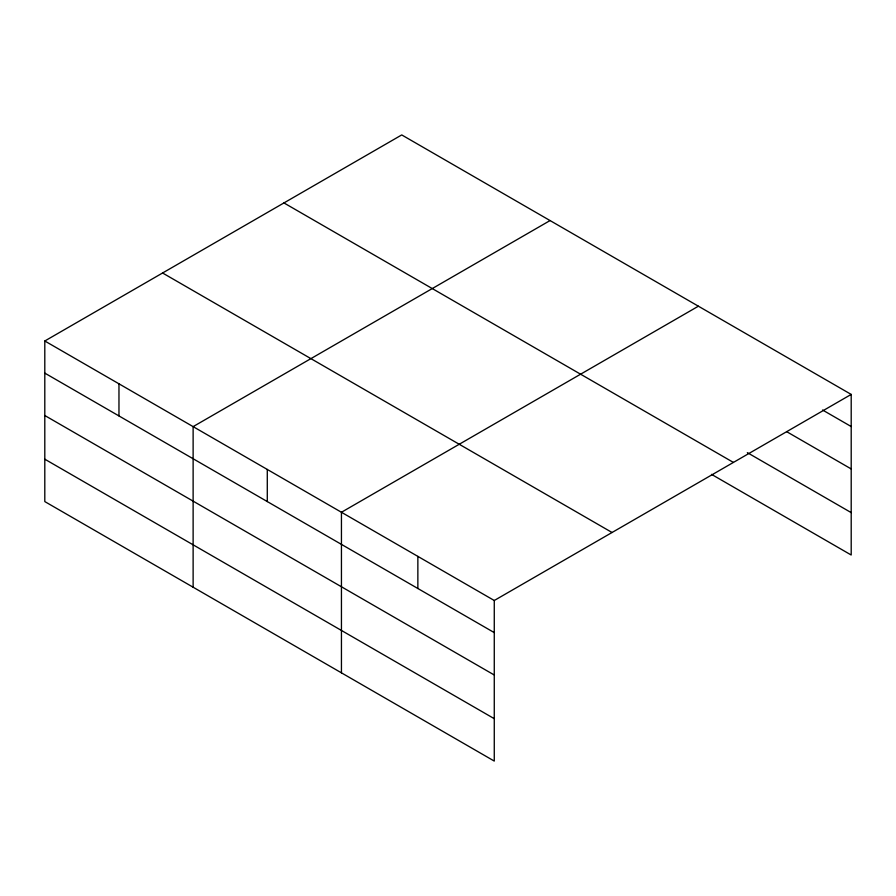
<?xml version="1.0" encoding="UTF-8"?>
<svg xmlns="http://www.w3.org/2000/svg" width="896" height="896" viewBox="0 0 896 896"><rect width="100%" height="100%" fill="white"/><g stroke="black" fill="none" stroke-linecap="round" stroke-linejoin="round"><path stroke-width="1.34" d="M494.267 675.002L494.267 600.499L44.8 340.995L44.8 501.581L494.267 761.074L494.267 675.002L44.8 415.509M711.514 474.354L851.2 555.005L851.2 394.419L401.733 134.926L44.8 340.995M550.054 220.562L193.122 426.63L193.122 587.216M698.387 306.197L341.443 512.266L341.443 672.851M494.267 600.499L851.2 394.419M822.55 409.998L851.2 426.541M786.733 431.704L851.2 468.933M747.331 452.637L851.2 512.613M283.942 202.933L733.41 462.426M162.59 273L612.058 532.493M44.8 373.117L494.267 632.61M44.8 459.189L494.267 718.682M417.861 556.382L417.861 588.493M267.288 469.448L267.288 501.57M118.966 383.813L118.966 415.934"/></g></svg>
